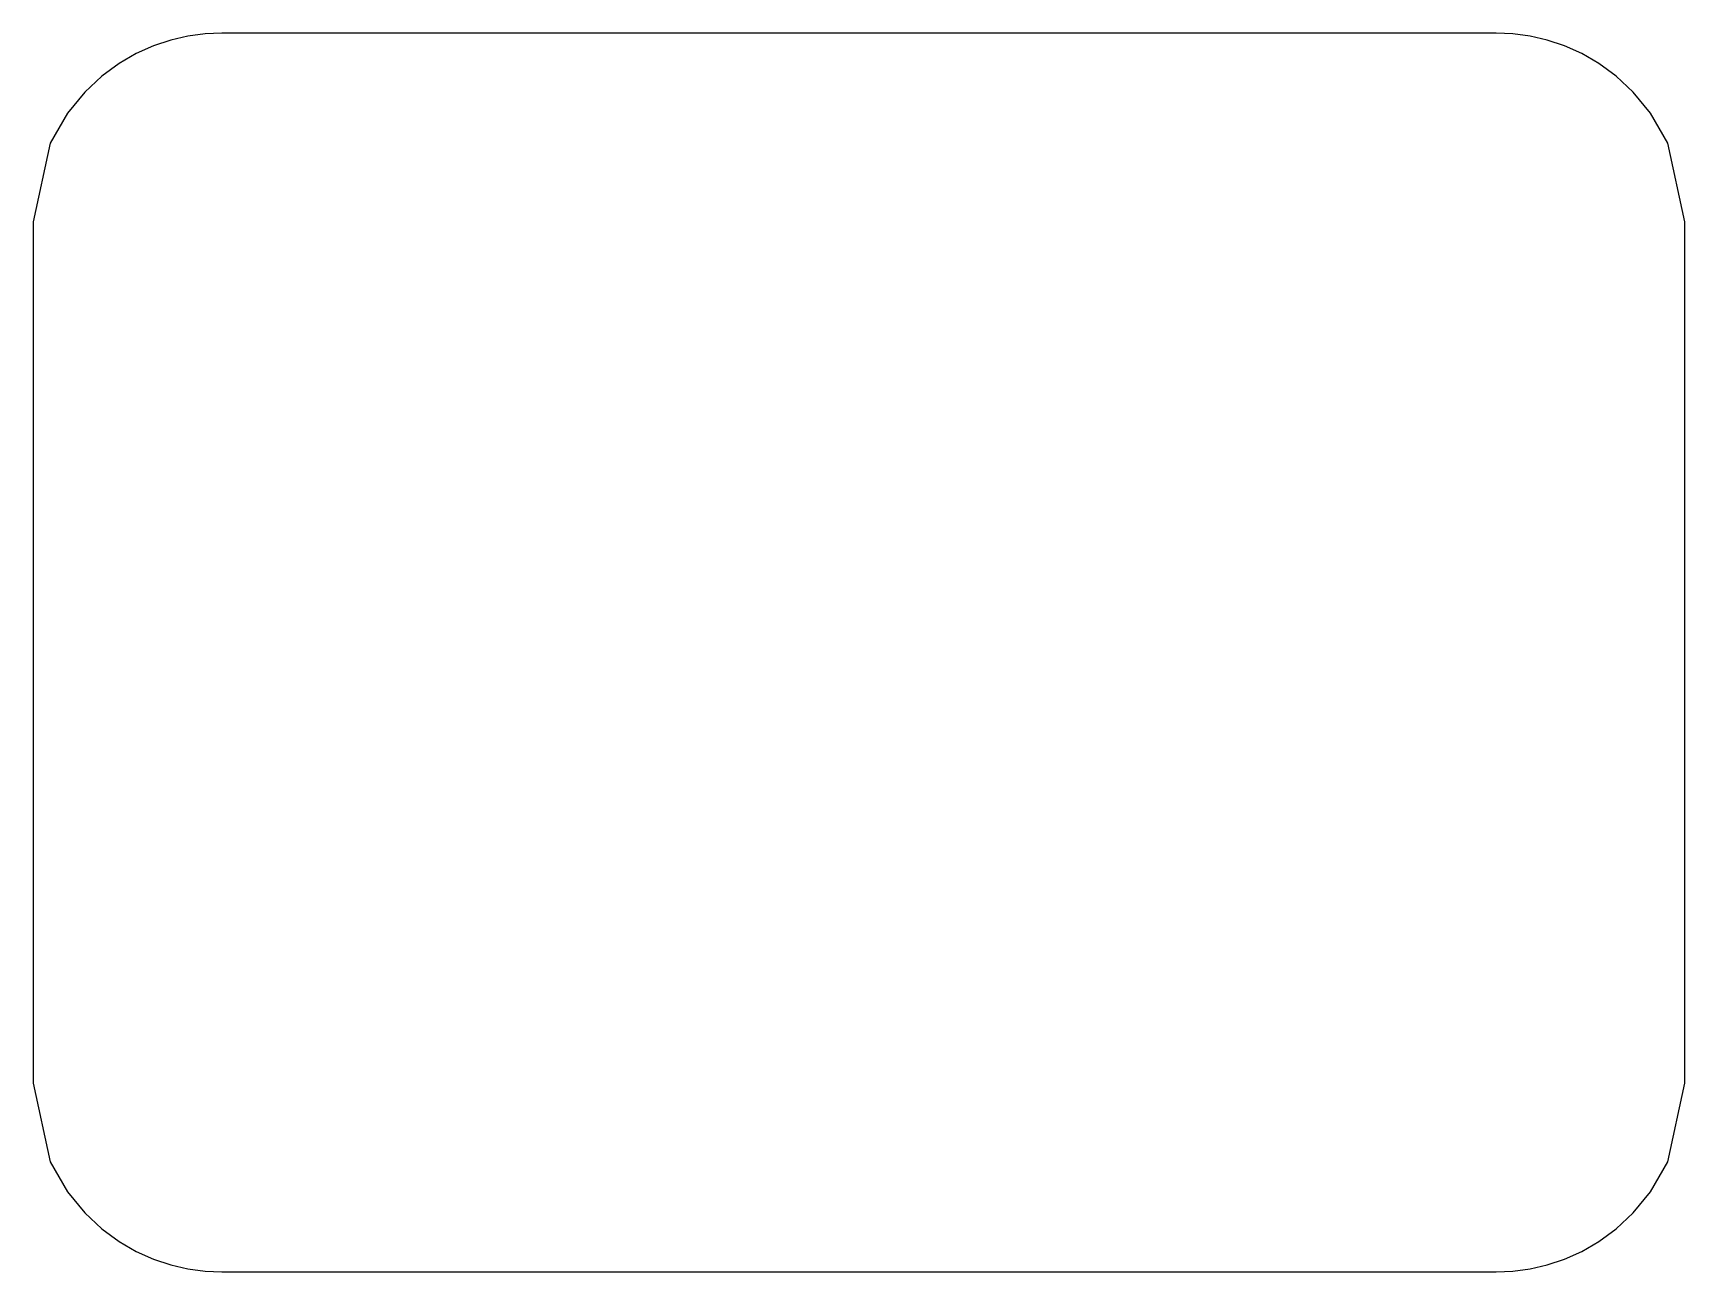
# Model space of a CAD drawing. Header units: millimetres. Extents: x -35 to 35, y -26.2 to 26.2.
import ezdxf

# ---------------------------------------------------------------- set-up
doc = ezdxf.new("R2010")
doc.units = ezdxf.units.MM

msp = doc.modelspace()

# ---------------------------------------------------------------- linework, layer by layer
at = {"layer": 'CUT_MM'}
for p, q in [((-29.167, 25.951), (-29.896, 25.707)), ((-28.438, 26.12), (-29.167, 25.951)), ((-27.708, 26.219), (-28.438, 26.12)), ((-27, 26.25), (-27.708, 26.219)), ((-26.979, 26.25), (-27, 26.25)), ((-26.25, 26.25), (-26.979, 26.25)), ((-25.521, 26.25), (-26.25, 26.25)), ((-24.792, 26.25), (-25.521, 26.25)), ((-24.062, 26.25), (-24.792, 26.25)), ((-23.333, 26.25), (-24.062, 26.25)), ((-22.604, 26.25), (-23.333, 26.25)), ((-21.875, 26.25), (-22.604, 26.25)), ((-21.146, 26.25), (-21.875, 26.25)), ((-20.417, 26.25), (-21.146, 26.25)), ((-19.688, 26.25), (-20.417, 26.25)), ((-18.958, 26.25), (-19.688, 26.25)), ((-18.229, 26.25), (-18.958, 26.25)), ((-17.5, 26.25), (-18.229, 26.25)), ((-16.771, 26.25), (-17.5, 26.25)), ((-16.042, 26.25), (-16.771, 26.25)), ((-15.312, 26.25), (-16.042, 26.25)), ((-14.583, 26.25), (-15.312, 26.25)), ((-13.854, 26.25), (-14.583, 26.25)), ((-13.125, 26.25), (-13.854, 26.25)), ((-12.396, 26.25), (-13.125, 26.25)), ((-11.667, 26.25), (-12.396, 26.25)), ((-10.938, 26.25), (-11.667, 26.25)), ((-10.208, 26.25), (-10.938, 26.25)), ((-9.479, 26.25), (-10.208, 26.25)), ((-8.75, 26.25), (-9.479, 26.25)), ((-8.021, 26.25), (-8.75, 26.25)), ((-7.292, 26.25), (-8.021, 26.25)), ((-6.562, 26.25), (-7.292, 26.25)), ((-5.833, 26.25), (-6.562, 26.25)), ((-5.104, 26.25), (-5.833, 26.25)), ((-4.375, 26.25), (-5.104, 26.25)), ((-3.646, 26.25), (-4.375, 26.25)), ((-2.917, 26.25), (-3.646, 26.25)), ((-2.188, 26.25), (-2.917, 26.25)), ((-1.458, 26.25), (-2.188, 26.25)), ((-0.729, 26.25), (-1.458, 26.25)), ((0, 26.25), (-0.729, 26.25)), ((0.729, 26.25), (0, 26.25)), ((1.458, 26.25), (0.729, 26.25)), ((2.188, 26.25), (1.458, 26.25)), ((2.917, 26.25), (2.188, 26.25)), ((3.646, 26.25), (2.917, 26.25)), ((4.375, 26.25), (3.646, 26.25)), ((5.104, 26.25), (4.375, 26.25)), ((5.833, 26.25), (5.104, 26.25)), ((6.562, 26.25), (5.833, 26.25)), ((7.292, 26.25), (6.562, 26.25)), ((8.021, 26.25), (7.292, 26.25)), ((8.75, 26.25), (8.021, 26.25)), ((9.479, 26.25), (8.75, 26.25)), ((10.208, 26.25), (9.479, 26.25)), ((10.938, 26.25), (10.208, 26.25)), ((11.667, 26.25), (10.938, 26.25)), ((12.396, 26.25), (11.667, 26.25)), ((13.125, 26.25), (12.396, 26.25)), ((13.854, 26.25), (13.125, 26.25)), ((14.583, 26.25), (13.854, 26.25)), ((15.312, 26.25), (14.583, 26.25)), ((16.042, 26.25), (15.312, 26.25)), ((16.771, 26.25), (16.042, 26.25)), ((17.5, 26.25), (16.771, 26.25)), ((18.229, 26.25), (17.5, 26.25)), ((18.958, 26.25), (18.229, 26.25)), ((19.688, 26.25), (18.958, 26.25)), ((20.417, 26.25), (19.688, 26.25)), ((21.146, 26.25), (20.417, 26.25)), ((21.875, 26.25), (21.146, 26.25)), ((22.604, 26.25), (21.875, 26.25)), ((23.333, 26.25), (22.604, 26.25)), ((24.062, 26.25), (23.333, 26.25)), ((24.792, 26.25), (24.062, 26.25)), ((25.521, 26.25), (24.792, 26.25)), ((26.25, 26.25), (25.521, 26.25)), ((26.979, 26.25), (26.25, 26.25)), ((27, 26.25), (26.979, 26.25)), ((27.708, 26.219), (27, 26.25)), ((28.438, 26.12), (27.708, 26.219)), ((29.167, 25.951), (28.438, 26.12)), ((29.896, 25.707), (29.167, 25.951)), ((-30.625, 25.382), (-31.354, 24.961)), ((-29.896, 25.707), (-30.625, 25.382)), ((30.625, 25.382), (29.896, 25.707)), ((31.354, 24.961), (30.625, 25.382)), ((-31.354, 24.961), (-32.083, 24.427)), ((32.083, 24.427), (31.354, 24.961)), ((-32.083, 24.427), (-32.812, 23.747)), ((32.812, 23.747), (32.083, 24.427)), ((-32.812, 23.747), (-33.542, 22.855)), ((33.542, 22.855), (32.812, 23.747)), ((-33.542, 22.855), (-34.271, 21.587)), ((34.271, 21.587), (33.542, 22.855)), ((-34.271, 21.587), (-35, 18.25)), ((35, 18.25), (34.271, 21.587)), ((-35, 18.25), (-35, -18.25)), ((35, -18.25), (35, 18.25)), ((-35, -18.25), (-34.271, -21.587)), ((34.271, -21.587), (35, -18.25)), ((-34.271, -21.587), (-33.542, -22.855)), ((33.542, -22.855), (34.271, -21.587)), ((-33.542, -22.855), (-32.812, -23.747)), ((32.812, -23.747), (33.542, -22.855)), ((-32.812, -23.747), (-32.083, -24.427)), ((32.083, -24.427), (32.812, -23.747)), ((-32.083, -24.427), (-31.354, -24.961)), ((31.354, -24.961), (32.083, -24.427)), ((-31.354, -24.961), (-30.625, -25.382)), ((30.625, -25.382), (31.354, -24.961)), ((-30.625, -25.382), (-29.896, -25.707)), ((-29.896, -25.707), (-29.167, -25.951)), ((29.167, -25.951), (29.896, -25.707)), ((29.896, -25.707), (30.625, -25.382)), ((-29.167, -25.951), (-28.438, -26.12)), ((-28.438, -26.12), (-27.708, -26.219)), ((-27.708, -26.219), (-27, -26.25)), ((-27, -26.25), (-26.979, -26.25)), ((-26.979, -26.25), (-26.25, -26.25)), ((-26.25, -26.25), (-25.521, -26.25)), ((-25.521, -26.25), (-24.792, -26.25)), ((-24.792, -26.25), (-24.062, -26.25)), ((-24.062, -26.25), (-23.333, -26.25)), ((-23.333, -26.25), (-22.604, -26.25)), ((-22.604, -26.25), (-21.875, -26.25)), ((-21.875, -26.25), (-21.146, -26.25)), ((-21.146, -26.25), (-20.417, -26.25)), ((-20.417, -26.25), (-19.688, -26.25)), ((-19.688, -26.25), (-18.958, -26.25)), ((-18.958, -26.25), (-18.229, -26.25)), ((-18.229, -26.25), (-17.5, -26.25)), ((-17.5, -26.25), (-16.771, -26.25)), ((-16.771, -26.25), (-16.042, -26.25)), ((-16.042, -26.25), (-15.312, -26.25)), ((-15.312, -26.25), (-14.583, -26.25)), ((-14.583, -26.25), (-13.854, -26.25)), ((-13.854, -26.25), (-13.125, -26.25)), ((-13.125, -26.25), (-12.396, -26.25)), ((-12.396, -26.25), (-11.667, -26.25)), ((-11.667, -26.25), (-10.938, -26.25)), ((-10.938, -26.25), (-10.208, -26.25)), ((-10.208, -26.25), (-9.479, -26.25)), ((-9.479, -26.25), (-8.75, -26.25)), ((-8.75, -26.25), (-8.021, -26.25)), ((-8.021, -26.25), (-7.292, -26.25)), ((-7.292, -26.25), (-6.562, -26.25)), ((-6.562, -26.25), (-5.833, -26.25)), ((-5.833, -26.25), (-5.104, -26.25)), ((-5.104, -26.25), (-4.375, -26.25)), ((-4.375, -26.25), (-3.646, -26.25)), ((-3.646, -26.25), (-2.917, -26.25)), ((-2.917, -26.25), (-2.188, -26.25)), ((-2.188, -26.25), (-1.458, -26.25)), ((-1.458, -26.25), (-0.729, -26.25)), ((-0.729, -26.25), (0, -26.25)), ((0, -26.25), (0.729, -26.25)), ((0.729, -26.25), (1.458, -26.25)), ((1.458, -26.25), (2.188, -26.25)), ((2.188, -26.25), (2.917, -26.25)), ((2.917, -26.25), (3.646, -26.25)), ((3.646, -26.25), (4.375, -26.25)), ((4.375, -26.25), (5.104, -26.25)), ((5.104, -26.25), (5.833, -26.25)), ((5.833, -26.25), (6.562, -26.25)), ((6.562, -26.25), (7.292, -26.25)), ((7.292, -26.25), (8.021, -26.25)), ((8.021, -26.25), (8.75, -26.25)), ((8.75, -26.25), (9.479, -26.25)), ((9.479, -26.25), (10.208, -26.25)), ((10.208, -26.25), (10.938, -26.25)), ((10.938, -26.25), (11.667, -26.25)), ((11.667, -26.25), (12.396, -26.25)), ((12.396, -26.25), (13.125, -26.25)), ((13.125, -26.25), (13.854, -26.25)), ((13.854, -26.25), (14.583, -26.25)), ((14.583, -26.25), (15.312, -26.25)), ((15.312, -26.25), (16.042, -26.25)), ((16.042, -26.25), (16.771, -26.25)), ((16.771, -26.25), (17.5, -26.25)), ((17.5, -26.25), (18.229, -26.25)), ((18.229, -26.25), (18.958, -26.25)), ((18.958, -26.25), (19.688, -26.25)), ((19.688, -26.25), (20.417, -26.25)), ((20.417, -26.25), (21.146, -26.25)), ((21.146, -26.25), (21.875, -26.25)), ((21.875, -26.25), (22.604, -26.25)), ((22.604, -26.25), (23.333, -26.25)), ((23.333, -26.25), (24.062, -26.25)), ((24.062, -26.25), (24.792, -26.25)), ((24.792, -26.25), (25.521, -26.25)), ((25.521, -26.25), (26.25, -26.25)), ((26.25, -26.25), (26.979, -26.25)), ((26.979, -26.25), (27, -26.25)), ((27, -26.25), (27.708, -26.219)), ((27.708, -26.219), (28.438, -26.12)), ((28.438, -26.12), (29.167, -25.951))]:
    msp.add_line(p, q, dxfattribs=at)

doc.saveas('drawing.dxf')
